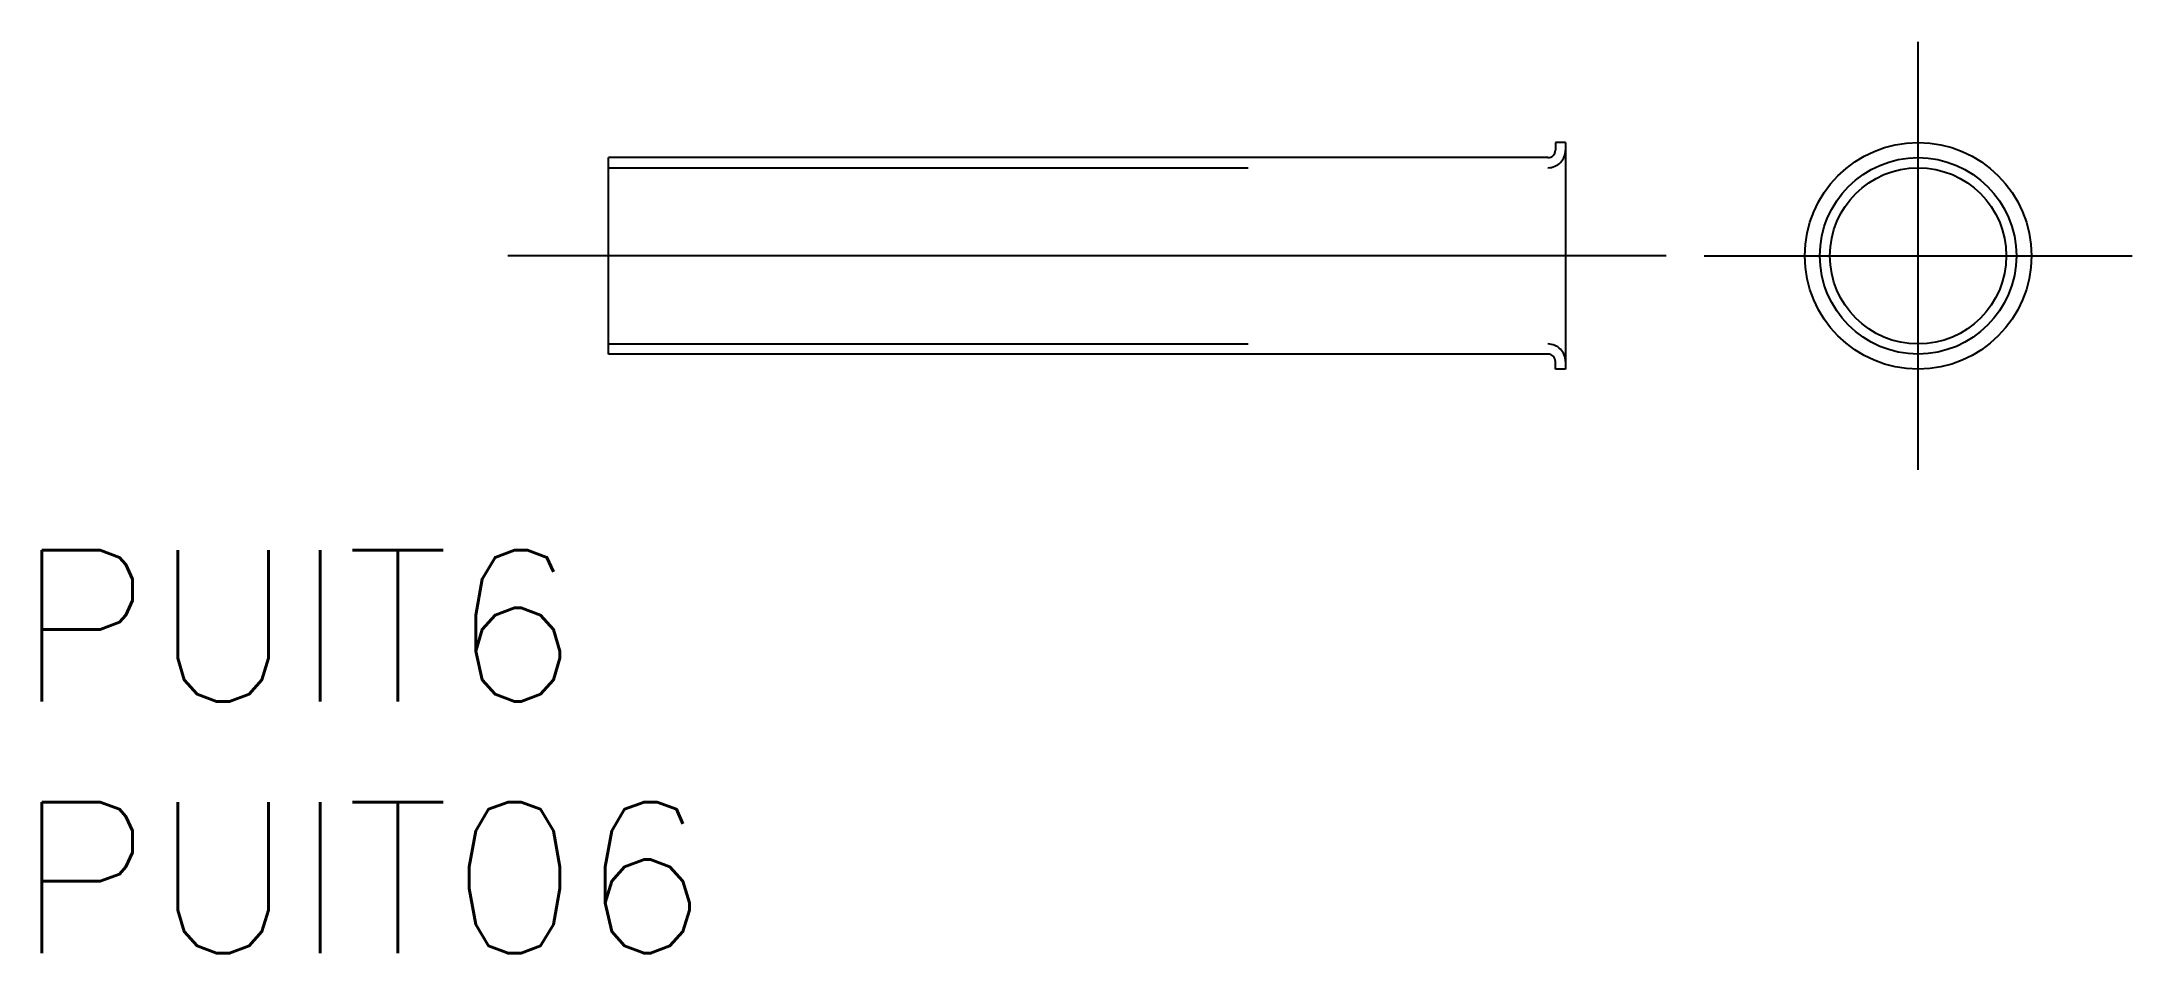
# Model space of a CAD drawing. Extents: x -37.3 to 4.2, y -13.8 to 4.2.
import ezdxf

# ---------------------------------------------------------------- set-up
doc = ezdxf.new("R2010")
doc.units = 0
doc.linetypes.add('CENTER', pattern=[50.8, 31.75, -6.35, 6.35, -6.35])
doc.linetypes.add('DASHED', pattern=[19.05, 12.7, -6.35])
doc.layers.get('0').update_dxf_attribs({"linetype": 'CONTINUOUS'})
doc.layers.add('CENTER', color=1, linetype='CENTER')
doc.styles.get("Standard").update_dxf_attribs({"font": 'txt.shx', "height": 3, "bigfont": 'bigfont.shx'})

msp = doc.modelspace()

# ---------------------------------------------------------------- linework, layer by layer
at = {"color": 7, "linetype": 'CONTINUOUS'}
for p, q in [((-7, 2.25), (-7.2, 2.25)), ((-7.2, 2.25), (-7.2, 2.1)), ((-7, 2.25), (-7, -2.25)), ((-26, -1.95), (-26, 1.95)), ((-7.35, 1.95), (-26, 1.95)), ((-7.35, -1.95), (-26, -1.95)), ((-7.2, -2.25), (-7.2, -2.1)), ((-7, -2.25), (-7.2, -2.25))]:
    msp.add_line(p, q, dxfattribs=at)
at = {"color": 3, "linetype": 'DASHED'}
for p, q in [((-26, 1.75), (-7.35, 1.75)), ((-26, -1.75), (-7.35, -1.75))]:
    msp.add_line(p, q, dxfattribs=at)
at = {"color": 7, "linetype": 'CONTINUOUS'}
for radius in [2.25, 1.75]:
    msp.add_circle((0, 0), radius, dxfattribs=at)
at = {"color": 3, "linetype": 'DASHED'}
msp.add_circle((0, 0), 1.95, dxfattribs=at)
at = {"color": 7, "linetype": 'CONTINUOUS'}
for centre, start, end in [((-7.35, 2.1), 270, 0), ((-7.35, -2.1), 360, 90)]:
    msp.add_arc(centre, 0.15, start, end, dxfattribs=at)
at = {"color": 3, "linetype": 'DASHED'}
for centre, start, end in [((-7.35, 2.1), 270, 0), ((-7.35, -2.1), 360, 90)]:
    msp.add_arc(centre, 0.35, start, end, dxfattribs=at)
at = {"layer": 'CENTER', "color": 1, "linetype": 'CENTER'}
for p, q in [((0, -4.25), (0, 4.25)), ((-5, 0), (-28, 0)), ((-4.25, 0), (4.25, 0))]:
    msp.add_line(p, q, dxfattribs=at)

# ---------------------------------------------------------------- texts
at = {"color": 7, "linetype": 'CONTINUOUS'}
for s, p in [('PUIT6', (-37.765, -8.846)), ('PUIT06', (-37.765, -13.846))]:
    msp.add_text(s, height=3, dxfattribs=at).set_placement(p)

doc.saveas('drawing.dxf')
